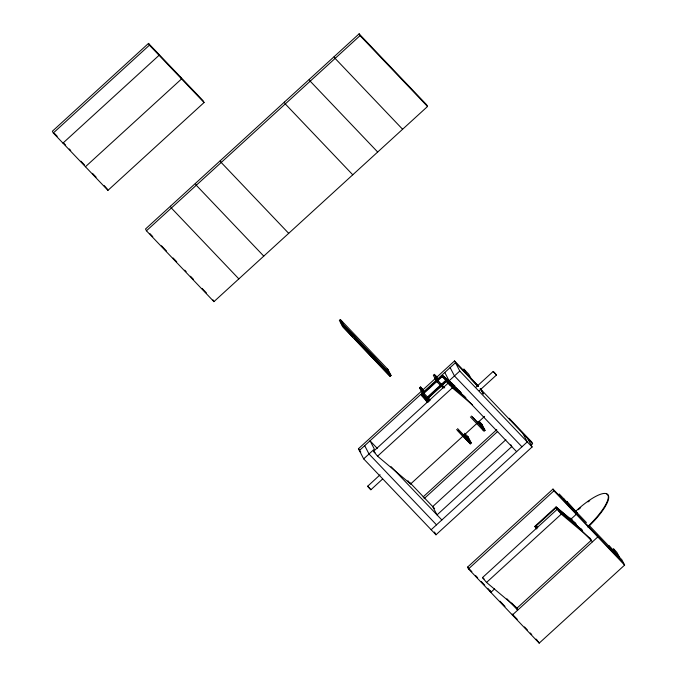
<?xml version="1.0" encoding="UTF-8"?>
<svg xmlns="http://www.w3.org/2000/svg" width="677" height="677" viewBox="0 0 677 677"><rect width="100%" height="100%" fill="white"/><g stroke="black" fill="none" stroke-linecap="round" stroke-linejoin="round"><path stroke-width="1.02" d="M148.5 43.396L52.383 131.211L53.305 132.997L107.939 190.364L204.056 102.54L203.134 100.755L148.5 43.396L149.422 45.181L204.056 102.54M53.305 132.997L149.422 45.181M62.944 143.118L159.061 55.302L158.139 53.517M85.437 166.745L181.563 78.921L180.632 77.136M359.106 33.85L145.513 229.004L146.444 230.789L213.932 301.646L427.525 106.492L426.595 104.707L359.106 33.85L360.037 35.636L427.525 106.492M146.444 230.789L360.037 35.636M340.353 319.485L339.372 320.373L342.528 326.475L390.079 376.395L391.061 375.498L387.896 369.405L340.353 319.485L343.51 325.578L391.061 375.498M342.528 326.475L343.51 325.578M390.079 376.395L386.914 370.294L387.896 369.405M426.349 397.746L422.753 393.963L419.588 387.862L420.569 386.965L423.751 390.451M437.224 377.402L434.346 374.373L433.365 375.27L436.53 381.371L443.113 388.116M527.781 438.637L532.097 446.972L435.98 534.796L363.676 458.871L358.429 448.749L454.546 360.934L478.512 386.161M427.348 402.206L421.255 394.945L442.614 375.43L452.27 383.554M422.753 393.963L423.734 393.066L420.569 386.965M436.53 381.371L437.511 380.474L434.346 374.373M363.676 458.871L374.356 449.113L370.031 440.778L377.292 448.402M516.602 451.669L449.113 380.812L459.793 371.055L454.546 360.934M484.597 416.38L410.617 483.97L377.571 456.18L373.509 451.339L448.267 383.03L464.422 396.62M462.391 370.59L463.94 369.168L468.763 374.237L470.693 377.952M377.571 456.18L452.329 387.87L472.478 404.821M382.573 479.062L370.878 489.75L367.636 486.281L380.093 474.78M476.024 387.142L493.178 371.461L494.929 373.112L496.444 375.033L479.282 390.705M468.484 440.397L467.13 437.782L468.112 436.885L464.524 433.255M483.623 430.42L480.907 425.19L481.889 424.293L479.011 421.272M456.611 429.506L470.295 443.884L471.277 442.986L468.112 436.885M481.889 424.293L485.054 430.394L484.072 431.291L470.388 416.922M423.133 496.91L496.774 429.624M424.064 498.695L497.705 431.41M505.897 439.695L432.696 506.582L437.02 514.909L511.778 446.608L510.822 444.755M431.164 529.727L527.281 441.912L522.957 433.576M531.047 445.119L532.596 443.706L531.673 441.92L509.18 418.293L510.103 420.078M589.303 525.572L621.841 559.735L624.617 565.092L539.18 643.15L468.484 568.917L467.553 567.131L552.991 489.073L623.695 563.306M468.484 568.917L553.921 490.859L552.991 489.073M536.776 528.847L534.745 526.427L556.105 506.912L575.425 523.16M517.177 608.2L486.543 582.432L482.481 577.591L557.239 509.29L582.228 530.303M486.543 582.432L561.301 514.131L590.319 538.537M494.633 588.88L490.817 592.367L489.894 590.581M591.546 540.026L516.788 608.335L517.71 610.121L506.938 598.807M512.371 614.995L597.808 536.937L596.886 535.152M612.101 550.384L613.658 548.971L616.874 552.339L619.337 557.103M496.444 375.033L493.178 371.461M367.611 486.188L370.878 489.75M454.902 385.975L443.638 376.514L446.473 379.89L456.933 388.674M460.36 391.78L446.676 380.271L425.317 399.785L427.754 402.011M442.157 376.683L461.375 392.846M465.818 397.577L450.543 384.731L447.709 381.354M448.623 383.546L446.228 381.523L426.722 399.337L429.133 401.351M450.222 384.891L460.631 393.633M422.66 394.496L429.861 400.556M576.432 524.226L557.137 507.995L559.972 511.372L580.874 528.957M421.255 394.945L428.499 401.038M428.549 401.249L422.076 395.808L427.585 401.52M555.656 508.165L557.256 509.51M558.855 510.856L575.662 524.988M536.15 525.978L537.75 527.324M534.745 526.427L536.353 527.781M373.509 451.339L375.117 452.693M482.481 577.591L484.089 578.945M402.603 129.265L335.115 58.4L334.193 56.614M377.681 152.029L310.193 81.172L309.271 79.387M352.768 174.801L285.279 103.936L284.348 102.151M470.591 378.223L477.387 385.357M470.667 378.367L478.148 386.22M480.145 388.623L532.596 443.706M459.793 371.055L532.097 446.972M521.942 446.795L454.453 375.93L450.129 367.594M618.727 555.91L609.08 545.789L609.698 546.982M586.409 522.534L559.177 493.931L561.03 497.502M553.921 490.859L624.617 565.092M436.8 377.097L435.345 375.566L438.188 381.049L444.738 387.929M479.028 421.432L481.212 423.726L484.055 429.21L472.402 416.973M570.635 518.074L572.082 519.589M580.756 528.703L582.203 530.226M589.388 537.766L590.877 539.332M592.468 541.82L570.914 519.183L576.254 514.308L575.332 512.523M478.03 422.169L480.907 425.19M477.945 422.245L480.111 424.521L482.896 429.895M437.511 380.474L443.994 387.286M471.37 416.025L485.054 430.394M288.69 233.345L221.201 162.48L220.27 160.694M419.588 387.862L421.746 390.13M464.253 434.752L467.13 437.782M464.168 434.829L466.335 437.114L469.119 442.479L457.542 430.327M423.734 393.066L430.217 399.87M457.584 428.617L471.277 442.986M423.548 394.632L424.995 396.147M342.249 323.403L386.914 370.294M341.995 323.293L386.118 369.625L388.903 374.999L354.181 338.542M352.734 337.019L343.332 327.152L340.548 321.778M263.768 256.109L196.279 185.253L195.357 183.467M238.846 278.882L171.357 208.017L170.435 206.231M409.94 482.684L434.617 508.588M391.044 466.639L441.844 519.97M511.753 603.055L517.567 609.156M436.504 524.853L369.016 453.996L364.691 445.661M358.429 448.749L359.876 450.273M360.807 452.058L359.352 450.535L455.469 362.72L477.962 386.339L477.04 384.553M54.448 133.377L57.198 136.272M63.469 142.855L65.652 145.149M69.274 148.957L70.73 150.48M80.885 161.143L84.515 164.951M92.495 173.337L96.126 177.146M104.106 185.523L106.289 187.817M149.871 233.573L152.774 236.62M161.481 245.759L166.559 251.099M173.092 257.954L176.722 261.762M184.703 270.148L186.15 271.672M190.508 276.241L193.41 279.288M202.118 288.427L206.468 293.006M467.553 567.131L471.877 571.667M475.482 575.45L477.657 577.735M481.245 581.501L484.749 585.182M487.728 588.313L491.324 592.087M499.948 601.142L505 606.44M512.227 614.031L517.245 619.303M524.489 626.91L527.391 629.948M530.286 632.995L531.75 634.535M536.082 639.08L537.538 640.603M556.105 506.912L560.167 511.753M561.301 514.131L555.986 507.826L535.625 526.427L536.946 527.992M442.614 375.43L450.738 385.111M448.267 383.03L452.329 387.87M449.858 385.111L446.558 381.185L426.197 399.777L428.177 402.138M535.566 527.29L536.802 528.762M426.138 400.649L427.373 402.121M407.909 480.746L410.617 483.97M613.658 548.971L615.511 552.542M577.176 512.836L566.92 501.522L567.538 502.706M564 498.991L565.845 502.571M480.704 388.801L483.42 394.031L480.814 389.36M463.94 369.168L465.793 372.748M444.789 372.477L449.113 380.812M467.435 436.318L470.278 441.793M469.389 442.14L470.295 443.884M435.929 379.357L437.325 382.04M421.568 388.158L424.411 393.633M420.764 389.258L422.617 392.838M538.257 641.364L539.18 643.15M387.219 368.83L390.054 374.313M341.352 320.67L344.187 326.153M434.541 532.012L435.98 534.796M213.001 299.86L213.932 301.646M107.008 188.578L107.939 190.364M606.753 494.092A36.27 9.69 -43.6 0 1 588.025 527.095M578.327 509.688A36.27 9.69 -43.6 0 1 580.68 507.648M588.008 501.911A36.27 9.69 -43.6 0 1 589.726 500.718M575.602 511.389A36.27 9.69 -43.6 0 1 607.65 494.565A36.27 9.69 -43.6 0 1 587.628 526.681M442.487 376.344L422.135 394.936L425.435 398.871L445.788 380.271L442.487 376.344"/></g></svg>
